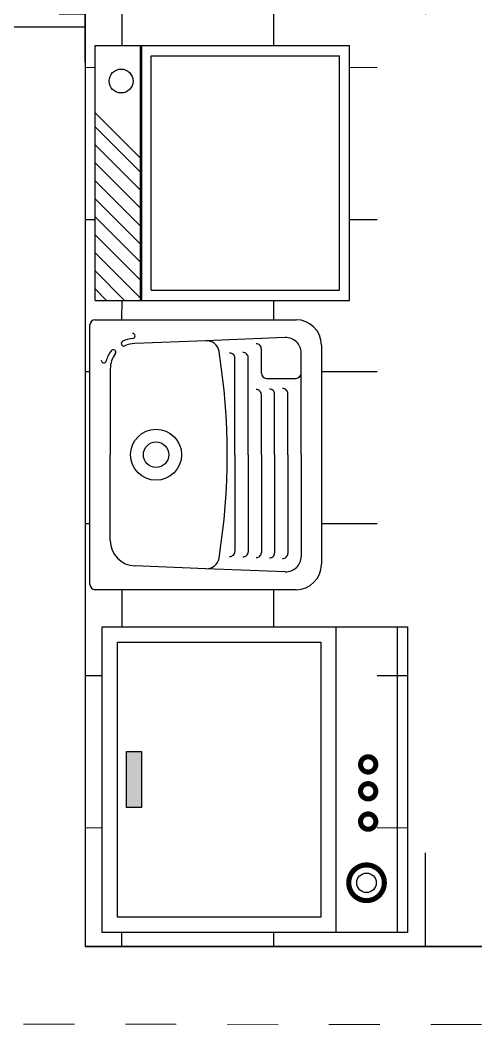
# Model space of a CAD drawing. Header units: millimetres. Extents: x 578 to 638.3, y 269.6 to 296.6.
# Drawn here: x 592.735 to 593.63, y 288.936 to 290.922 of the extents above; entities that cross this region are included whole.
import ezdxf

# ---------------------------------------------------------------- set-up
doc = ezdxf.new("R2010")
doc.units = ezdxf.units.MM
doc.linetypes.add('Masc$0$T05', pattern=[3, 2, -1])

# ---------------------------------------------------------------- blocks, each defined once
blk = doc.blocks.new('*X80')
at = {"color": 0}
for p, q in [((82.05971157190764, 89.87324150401899), (82.11746631961863, 89.93099625172998)), ((82.05971157190764, 89.90859684307833), (82.0821109805593, 89.93099625172998)), ((82.06282165867793, 89.84099625172996), (82.15282165867796, 89.93099625172998)), ((82.09817699773727, 89.84099625172996), (82.18817699773729, 89.93099625172998)), ((82.13353233679659, 89.84099625172996), (82.22353233679661, 89.93099625172998)), ((82.16888767585593, 89.84099625172996), (82.25888767585595, 89.93099625172998)), ((82.20424301491525, 89.84099625172996), (82.29424301491527, 89.93099625172998)), ((82.23959835397457, 89.84099625172996), (82.3295983539746, 89.93099625172998)), ((82.27495369303391, 89.84099625172996), (82.36495369303393, 89.93099625172998)), ((82.31030903209323, 89.84099625172996), (82.40030903209325, 89.93099625172998))]:
    blk.add_line(p, q, dxfattribs=at)

msp = doc.modelspace()

# ---------------------------------------------------------------- hatches: boundary and pattern name
h = msp.add_hatch()
h.set_pattern_fill('NET', color=256, scale=0.094)
h.set_pattern_definition([(0, (-330378.5646346519, -7393310.404714171), (0, 0.29845), []), (90, (-330378.5646346519, -7393310.404714171), (-0.29845, 1.827479186027638e-17), [])])
edge = h.paths.add_edge_path()
edge.add_line((595.5313874085487, 289.7554796582498), (597.70237552048, 289.7554796573185))
edge.add_line((597.70237552048, 289.7554796573185), (597.70237552048, 291.2688485451453))
edge.add_line((597.70237552048, 291.2688485451453), (596.5634850425931, 291.2704042487257))
edge.add_arc((596.5598041921494, 291.2833609664511), 0.01346941699571943, 179.8050070761166, 285.8592219319247, ccw=False)
edge.add_line((596.5463348531566, 291.2834068064057), (596.5480195670907, 291.778071872186))
edge.add_line((596.5480195670907, 291.778071872186), (592.8624499003572, 291.778071872186))
edge.add_line((592.8624499003572, 291.778071872186), (592.8624499003572, 291.683995493915))
edge.add_arc((592.8624499000929, 290.9333704937499), 0.7506250001651438, 2.3382786878374873, 89.99999997982411, ccw=False)
edge.add_line((593.6124499002408, 290.9639954941758), (593.6124499002408, 290.933995493915))
edge.add_line((593.6124499002408, 290.933995493915), (592.8624499002408, 290.933995493915))
edge.add_line((592.8624499002408, 290.933995493915), (592.8624499002408, 290.9089954935425))
edge.add_line((592.8624499002408, 290.9089954935425), (592.8624499003572, 290.839919115644))
edge.add_line((592.8624499003572, 290.839919115644), (592.8624499003572, 289.1037356874385))
edge.add_line((592.8624499003572, 289.1037356874385), (594.0624499003688, 289.1037356874385))
edge.add_line((594.0624499003688, 289.1037356874385), (594.0624499003688, 290.9089954935425))
edge.add_line((594.0624499003688, 290.9089954935425), (594.2124499003921, 290.9089954935425))
edge.add_line((594.2124499003921, 290.9089954935425), (594.2124499003921, 289.1037356874385))
edge.add_line((594.2124499003921, 289.1037356874385), (594.2124499003921, 288.9501658661702))
edge.add_line((594.2124499003921, 288.9501658661702), (595.7007234533021, 288.9489774622434))
edge.add_line((595.7007234533021, 288.9489774622434), (595.7006655533851, 288.9496571107247))
edge.add_arc((595.9038399058201, 288.9489775100657), 0.2031754890345563, 179.808351281417, 205.8523361585679)
edge.add_arc((595.9061441028852, 290.0654421581686), 1.219200001513936, 261.2653471669622, 278.4981553239334)
edge.add_arc((595.9038399047098, 288.9489775093878), 0.2031754905310643, 333.9111667512714, 361.3419356081118)
edge.add_line((596.1069596715906, 288.9537356870659), (596.1074266693258, 288.9537356870659))
edge.add_line((596.1074266693258, 288.9537356870659), (596.1207300514734, 289.1291452974492))
edge.add_arc((596.0193171090584, 289.1353077161904), 0.1016000014468818, 356.5226630956458, 380.9926010665347)
edge.add_line((596.1141735828069, 289.1717056513243), (595.5294380982459, 289.1727108082213))
edge.add_line((595.5294380982459, 289.1727108082213), (595.5313874085487, 289.7554796582498))
h.paths.add_polyline_path([(595.2254116929189, 291.0915840521865), (595.2275858319417, 291.7415804185384), (595.8275823987142, 291.7395734966212), (596.4275789654866, 291.737566574704), (596.4254048264638, 291.0875702046268), (595.923277672432, 291.0892497675904), (595.9231722655759, 291.0577457838171), (595.8731725516782, 291.0579130232745), (595.8732779585343, 291.089417010773), (595.8254082596914, 291.0895771302693), (595.7729686892644, 291.0897525346317), (595.7728683150426, 291.0597527057343), (595.7228686011449, 291.0599199451917), (595.7229689753667, 291.0899197750204)], flags=16)
h.paths.add_polyline_path([(593.496156769449, 289.1313106131219), (592.8961567698216, 289.1313106131219), (592.8961567698216, 289.7313106136807), (593.496156769449, 289.7313106136807)], flags=16)
edge = h.paths.add_edge_path(flags=0)
edge.add_arc((593.4189524050971, 289.4611486492158), 0.01500000013038516, 0, 360)
edge = h.paths.add_edge_path(flags=0)
edge.add_arc((593.4189524050971, 289.408413334977), 0.01499999966472387, 0, 360)
edge = h.paths.add_edge_path(flags=0)
edge.add_arc((593.4189524050971, 289.3489007914849), 0.01499999966472387, 0, 360)
edge = h.paths.add_edge_path(flags=0)
edge.add_arc((593.4157355209982, 289.2288167623282), 0.03499999968335032, 0, 360)
edge = h.paths.add_edge_path(flags=0)
edge.add_arc((593.4157355209982, 289.2288167627939), 0.01914812036557123, 0, 360)
h.paths.add_polyline_path([(593.3261567695235, 289.1613106133827), (592.9261567700823, 289.1613106133827), (592.9261567700823, 289.7013106134199), (593.3261567695235, 289.7013106134199)], flags=0)
edge = h.paths.add_edge_path(flags=16)
edge.add_line((593.277119903295, 289.8040682377704), (592.8821199035674, 289.8040682377704))
edge.add_arc((592.8821199035092, 289.8140682376051), 0.009999999834690243, 180.0000003335053, 270.00000033350534, ccw=False)
edge.add_line((592.8721199036745, 289.8140682375469), (592.8721199036745, 290.3240682373234))
edge.add_arc((592.8821199035115, 290.3240682372629), 0.00999999983696398, 89.9999996795222, 179.9999996534671, ccw=False)
edge.add_line((592.8821199035674, 290.3340682370999), (593.2771199031786, 290.3340682370999))
edge.add_arc((593.2771199033539, 290.2840682372287), 0.04999999987120418, 6.585429446204216e-08, 90.00000020088493, ccw=False)
edge.add_line((593.3271199032251, 290.2840682372861), (593.3271199032251, 289.8540682375842))
edge.add_arc((593.2771199033431, 289.8540682376525), 0.04999999988206127, 269.99999994489343, 359.9999999216393, ccw=False)
edge = h.paths.add_edge_path(flags=0)
edge.add_line((593.2559555580892, 289.8391597561949), (593.1001932747249, 289.8452096872442))
edge.add_arc((593.1011635628547, 289.8701908507816), 0.02499999981469042, 267.7757047329299, 350.825735918534)
edge.add_arc((591.8697530680496, 290.069068238081), 1.272366835150399, 350.8257360658258, 369.1742639177353)
edge.add_arc((593.1011635628938, 290.2679456250074), 0.02499999983564137, 9.174264103166873, 92.22429575540944)
edge.add_line((593.1001932745503, 290.2929267885574), (593.2559555579146, 290.2989767196067))
edge.add_arc((593.2571199039404, 290.2689993233788), 0.02999999977129664, 1.8607687479743618e-07, 92.22429578368951, ccw=False)
edge.add_line((593.2871199037118, 290.2689993234762), (593.2871199039446, 290.2289082670995))
edge.add_line((593.2871199039446, 290.2289082670995), (593.2871199039446, 290.0690682374351))
edge.add_line((593.2871199039446, 290.0690682374351), (593.2871199037118, 289.8691371523254))
edge.add_arc((593.2571199039418, 289.8691371524282), 0.02999999976998424, 267.7757045473571, 359.9999998037182, ccw=False)
h.paths.add_polyline_path([(593.3825303533167, 290.3720533365794), (592.8825303533167, 290.3720533365794), (592.8825303533167, 290.8720533365794), (593.3825303533167, 290.8720533365794)], flags=16)
h.paths.add_polyline_path([(593.3625303537638, 290.3920533361324), (592.992530353652, 290.3920533361324), (592.992530353652, 290.8520533360951), (593.3625303537638, 290.8520533360951)], flags=0)
edge = h.paths.add_edge_path(flags=0)
edge.add_arc((593.0021199037956, 290.0690682374351), 0.04999999998835847, 0, 360)
h.paths.add_polyline_path([(592.9736662484875, 289.4863106135689), (592.9736662484875, 289.3763106132337), (592.9436662482267, 289.3763106132337), (592.9436662482267, 289.4863106135689)], flags=0)
edge = h.paths.add_edge_path(flags=0)
edge.add_arc((593.0021199037956, 290.0690682374351), 0.02500000002328306, 0, 360)
h.paths.add_polyline_path([(595.2610901988164, 291.7518243857139), (595.2611606515065, 291.7728774317019), (595.7882757580892, 291.7711142927819), (595.7882053053991, 291.7500612467938)], flags=16)
h.paths.add_polyline_path([(595.8610867655889, 291.7498174637967), (595.861157218279, 291.7708705097847), (596.3882723248616, 291.7691073708647), (596.3882018721715, 291.7480543248766)], flags=16)
edge = h.paths.add_edge_path(flags=0)
edge.add_arc((592.9333638058097, 290.8026232665815), 0.02346139564178884, 0, 360)
h.paths.add_polyline_path([(595.2355256816309, 290.2550424963646), (597.2720877553156, 290.2550424963646), (597.2720877553156, 290.873255321052), (595.2355256816309, 290.873255321052)], flags=16)
h.paths.add_polyline_path([(594.0546088550991, 289.2878520379253), (594.0546088550991, 291.0856386513823), (593.436396031052, 291.0856386513823), (593.436396031052, 289.2878520379253)], flags=16)

# ---------------------------------------------------------------- linework, layer by layer
for p, q in [((592.8624499003572, 290.839919115644), (592.8624499003572, 291.778071872186)), ((592.8825303533167, 290.3720533365794), (592.8825303533167, 290.8720533365794)), ((592.8825303533167, 290.8720533365794), (593.3825303533167, 290.8720533365794)), ((593.3825303533167, 290.3720533365794), (593.3825303533167, 290.8720533365794)), ((592.992530353652, 290.8520533360951), (593.3625303537638, 290.8520533360951)), ((593.3625303537638, 290.3920533361324), (593.3625303537638, 290.8520533360951)), ((592.8825303533167, 290.7399946062305), (592.972530354099, 290.6499946063795)), ((592.992530353652, 290.3920533361324), (593.3625303537638, 290.3920533361324)), ((592.8825303533167, 290.3720533365794), (593.3825303533167, 290.3720533365794)), ((592.8721199039073, 289.8140682375469), (592.8721199039073, 290.3240682373234)), ((592.8821199036838, 290.3340682380312), (593.2771199032368, 290.3340682380312)), ((593.2559555576818, 290.2989767196067), (593.1001932745503, 290.2929267885574)), ((593.1001932745503, 290.2929267885574), (592.9601793273987, 290.2874885352739)), ((593.2091199032666, 290.2289082670995), (593.2091199032666, 290.276754097309)), ((593.3271199030505, 290.2840682372861), (593.3271199030505, 289.8540682375842)), ((593.157119903125, 290.0690682374351), (593.157119903125, 290.2587223111131)), ((593.1831199036615, 290.0690682374351), (593.1831199036615, 290.2597321721204)), ((593.2871199039446, 290.2289082670995), (593.2871199039446, 290.2689993234762)), ((592.9121199039446, 290.2375262083896), (592.9121199039446, 290.0690682374351)), ((593.2191199030431, 290.218908267323), (593.2771199032368, 290.218908267323)), ((593.2871199039446, 290.0690682374351), (593.2871199039446, 290.2289082670995)), ((593.2091199032666, 290.0690682374351), (593.2091199032666, 290.1869327223339)), ((593.235119903803, 290.0690682374351), (593.235119903803, 290.1879425824099)), ((593.2611199034081, 290.0690682374351), (593.2611199034081, 290.1889524434172)), ((592.9121199039446, 289.900610267412), (592.9121199039446, 290.0690682374351)), ((593.157119903125, 290.0690682374351), (593.157119903125, 289.8794141637572)), ((593.1831199036615, 290.0690682374351), (593.1831199036615, 289.8784043027499)), ((593.2091199032666, 290.0690682374351), (593.2091199032666, 289.8773944426738)), ((593.235119903803, 290.0690682374351), (593.235119903803, 289.8763845816665)), ((593.2611199034081, 290.0690682374351), (593.2611199034081, 289.8753747206592)), ((593.2871199039446, 290.0690682374351), (593.2871199039446, 289.8691371523254)), ((593.1001932745503, 289.8452096863129), (592.9601793273987, 289.8506479395964)), ((593.2559555576818, 289.8391597561949), (593.1001932745503, 289.8452096863129)), ((593.2771199032368, 289.8040682377704), (592.8821199036838, 289.8040682377704)), ((592.8961567698216, 289.7313106136807), (593.496156769449, 289.7313106136807)), ((592.8961567698216, 289.1313106131219), (592.8961567698216, 289.7313106136807)), ((593.3561567697843, 289.1313106131219), (593.3561567697843, 289.7313106136807)), ((593.4761567698961, 289.7313106136807), (593.4761567698961, 289.1313106131219)), ((593.496156769449, 289.7313106136807), (593.496156769449, 289.1313106131219)), ((593.496156769449, 289.1313106131219), (592.8961567698216, 289.1313106131219)), ((594.0624499003688, 289.1037356874385), (592.8624499003572, 289.1037356874385))]:
    msp.add_line(p, q)
at = {"linetype": 'Masc$0$T05', "lineweight": 15, "ltscale": 0.03}
msp.add_line((589.7418538411666, 288.9537356870659), (595.7006644168223, 288.9489775097408), dxfattribs=at)
for points in [[(592.8624499003572, 291.778071872186), (592.8624499003572, 289.1037356874385), (594.0624499003688, 289.1037356865072), (594.0624499003688, 290.9089954935425), (594.2124499003921, 290.9089954935425), (594.2124499003921, 288.9537356870659), (595.7007234533021, 288.9489774622434), (595.6851515880489, 289.1360856278279), (595.6917745578621, 289.1721678080448), (595.5294380982459, 289.1727108082213), (595.5313874085487, 289.7554796582498), (597.70237552048, 289.7554796573185), (597.70237552048, 291.2688485451453), (596.5462873980223, 291.2688485451453), (596.5462873980805, 291.778071872186), (592.8624499003572, 291.778071872186)], [(592.992530353652, 290.3920533361324), (592.992530353652, 290.8520533360951)], [(592.8624499003572, 290.839919115644), (592.8624499003572, 289.1037356874385)]]:
    msp.add_lwpolyline(points)
for points in [[(592.8624499002408, 290.9089954935425), (592.8624499002408, 290.933995493915), (592.812449900427, 290.933995493915), (592.812449900427, 290.9589954942875), (592.6624499003456, 290.9589954933562), (592.6624499003456, 290.9089954926112)], [(593.3261567695235, 289.1613106133827), (592.9261567700823, 289.1613106133827), (592.9261567700823, 289.7013106134199), (593.3261567695235, 289.7013106134199)], [(592.9736662484875, 289.3763106132337), (592.9436662482267, 289.3763106132337), (592.9436662482267, 289.4863106135689), (592.9736662484875, 289.4863106135689)]]:
    msp.add_lwpolyline(points, close=True)
at = {"const_width": 0.005}
msp.add_lwpolyline([(592.972530354099, 290.3720533365794), (592.972530354099, 290.8720533365794)], dxfattribs=at)
at = {"const_width": 0.01}
for points in [[(593.4189524050971, 289.4461486490854, 1), (593.4189524050971, 289.4761486493462, 1)], [(593.4189524050971, 289.3934133353122, 1), (593.4189524050971, 289.4234133346417, 1)], [(593.4189524050971, 289.3339007918202, 1), (593.4189524050971, 289.3639007911497, 1)], [(593.4157355209982, 289.1938167626449, 1), (593.4157355209982, 289.2638167620116, 1)]]:
    msp.add_lwpolyline(points, format="xyb", close=True, dxfattribs=at)
for centre, radius in [((592.9333638058097, 290.8026232665815), 0.0234613956650378), ((593.0021199037956, 290.0690682374351), 0.05), ((593.0021199037956, 290.0690682374351), 0.025), ((593.4157355209982, 289.2288167627939), 0.01914812036038072)]:
    msp.add_circle(centre, radius)
for centre, radius, start, end in [((592.8821199036838, 290.3240682373234), 0.01, 90, 180), ((593.2771199032368, 290.2840682372861), 0.05, 0, 90), ((592.9621199037583, 290.2375262083896), 0.06, 95.59964276372497, 115.1435053511119), ((592.9557774182113, 290.302216029022), 0.005000000000000001, 275.599642763725, 90), ((593.2571199036838, 290.2689993234762), 0.03, 0, 92.22429552520678), ((592.9178395125718, 290.2701490067356), 0.005000000000000001, 323.6197218541137, 143.6197218541137), ((592.9387511232571, 290.2873147625887), 0.005000000000000001, 115.1435053511119, 295.1435053511119), ((592.9621199037583, 290.2375262083896), 0.05, 92.22429552520678, 115.1435053511119), ((593.1011635627301, 290.2679456251153), 0.025, 9.174263954090268, 92.22429552520678), ((593.1991199034901, 290.276754097309), 0.01, 0, 92.22429552520678), ((592.9621199037583, 290.2375262083896), 0.06, 143.6197218541137, 164.8320392393606), ((592.9621199037583, 290.2375262083896), 0.05, 143.6197218541137, 180), ((591.8697530677246, 290.0690682374351), 1.272366835391944, 350.8257360459097, 9.174263954090268), ((593.1471199033485, 290.2587223111131), 0.01, 0, 92.22429552520678), ((593.173119903885, 290.2597321721204), 0.01, 0, 92.22429552520678), ((592.8993843117432, 290.2545334261321), 0.005000000000000001, 180, 344.8320392393607), ((593.2191199030431, 290.2289082670995), 0.01, 180, 270), ((593.2771199032368, 290.2289082670995), 0.01, 270, 0), ((593.1991199034901, 290.1869327223339), 0.01, 0, 92.22429552520678), ((593.2251199030952, 290.1879425824099), 0.01, 0, 92.22429552520678), ((593.2511199036317, 290.1889524434172), 0.01, 0, 92.22429552520678), ((592.9621199037583, 289.900610267412), 0.05, 180, 267.7757044747932), ((593.1471199033485, 289.8794141637572), 0.01, 267.7757044747932, 0), ((593.173119903885, 289.8784043027499), 0.01, 267.7757044747932, 0), ((593.1011635627301, 289.8701908506864), 0.025, 267.7757044747932, 350.8257360459097), ((593.1991199034901, 289.8773944426738), 0.01, 267.7757044747932, 0), ((593.2251199030952, 289.8763845816665), 0.01, 267.7757044747932, 0), ((593.2511199036317, 289.8753747206592), 0.01, 267.7757044747932, 0), ((593.2571199036838, 289.8691371523254), 0.03, 267.7757044747932, 0), ((593.2771199032368, 289.8540682375842), 0.05, 270, 0), ((592.8821199036838, 289.8140682375469), 0.01, 180, 270)]:
    msp.add_arc(centre, radius, start, end)
msp.add_solid([(592.9436662482267, 289.3763106132337), (592.9736662484875, 289.3763106132337), (592.9436662482267, 289.4863106135689), (592.9736662484875, 289.4863106135689)])

# ---------------------------------------------------------------- block references
at = {"rotation": 90}
msp.add_blockref('*X80', (682.8135266055406, 208.3123417647966), dxfattribs=at)

doc.saveas('drawing.dxf')
